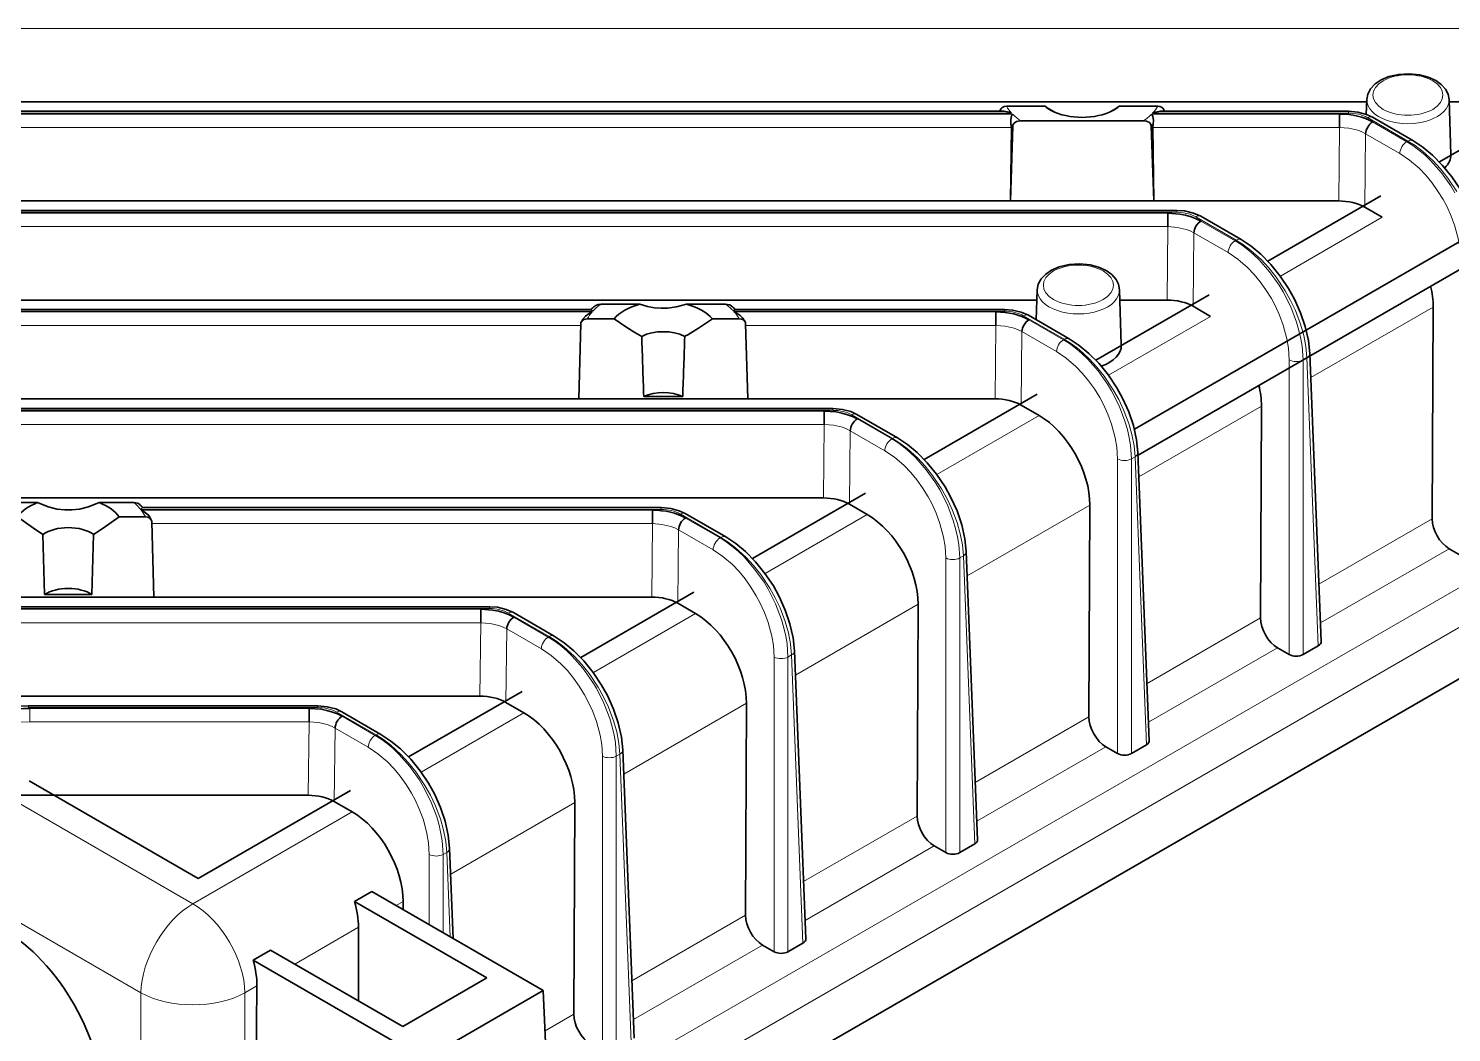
# Model space of a CAD drawing. Header units: millimetres. Extents: x -2350 to -557, y -483 to 312.
# Drawn here: x -1765.3 to -1649.3, y 167 to 248.9 of the extents above; entities that cross this region are included whole.
import ezdxf

# ---------------------------------------------------------------- set-up
doc = ezdxf.new("R2010")
doc.units = ezdxf.units.MM
doc.header["$LTSCALE"] = 0.5
doc.layers.get('0').update_dxf_attribs({"lineweight": 0})

msp = doc.modelspace()

# ---------------------------------------------------------------- linework, layer by layer
at = {"color": 7, "lineweight": 13}
for p, q in [((-1644.387, 248.907), (-1803.382, 248.907)), ((-1817.382, 241.924), (-1685.054, 241.924)), ((-1685.129, 242.003), (-1816.663, 242.003)), ((-1685.147, 240.824), (-1817.382, 240.824)), ((-1831.383, 233.841), (-1672.389, 233.841)), ((-1671.669, 233.919), (-1830.664, 233.919)), ((-1672.389, 232.741), (-1831.383, 232.741)), ((-1790.711, 225.784), (-1719.328, 225.784)), ((-1719.275, 225.843), (-1790.647, 225.843)), ((-1685.704, 225.843), (-1707.795, 225.843)), ((-1707.742, 225.784), (-1686.408, 225.784)), ((-1720.255, 224.684), (-1790.657, 224.684)), ((-1686.408, 224.684), (-1706.814, 224.684)), ((-1662.501, 197.842), (-1662.501, 221.874)), ((-1661.37, 221.874), (-1661.37, 197.842)), ((-1660.124, 198.561), (-1661.048, 222.06)), ((-1699.704, 217.76), (-1807.294, 217.76)), ((-1807.193, 217.701), (-1700.409, 217.701)), ((-1700.409, 216.601), (-1807.193, 216.601)), ((-1714.533, 165.252), (-1627.959, 215.235)), ((-1676.492, 189.768), (-1676.492, 213.801)), ((-1675.361, 213.801), (-1675.361, 189.768)), ((-1674.14, 190.473), (-1675.064, 213.973)), ((-1710.859, 164.136), (-1626.582, 212.793)), ((-1713.705, 209.676), (-1756.14, 209.676)), ((-1756.094, 209.618), (-1714.41, 209.618)), ((-1714.41, 208.518), (-1755.233, 208.518)), ((-1690.493, 181.684), (-1690.493, 205.718)), ((-1689.362, 205.718), (-1689.362, 181.684)), ((-1688.141, 182.389), (-1689.064, 205.889)), ((-1727.706, 201.593), (-1779.293, 201.593)), ((-1779.191, 201.534), (-1728.41, 201.534)), ((-1728.41, 200.434), (-1779.191, 200.434)), ((-1704.494, 173.601), (-1704.494, 197.634)), ((-1703.363, 197.634), (-1703.363, 173.601)), ((-1702.142, 174.306), (-1703.065, 197.806)), ((-1741.706, 193.51), (-1765.292, 193.51)), ((-1765.19, 193.451), (-1742.411, 193.451)), ((-1742.411, 192.351), (-1765.19, 192.351)), ((-1718.495, 165.518), (-1718.495, 189.551)), ((-1717.364, 189.551), (-1717.364, 165.518)), ((-1716.142, 166.223), (-1717.066, 189.723)), ((-1775.788, 181.607), (-1756.123, 170.254))]:
    msp.add_line(p, q, dxfattribs=at)
at = {"color": 7, "lineweight": 35}
for p, q in [((-1803.45, 242.921), (-1656.177, 242.921)), ((-1685.739, 242.149), (-1816.663, 242.149)), ((-1640.72, 236.083), (-1675.121, 216.222)), ((-1685.232, 234.838), (-1817.45, 234.838)), ((-1671.669, 234.066), (-1830.664, 234.066)), ((-1640.789, 233.757), (-1674.822, 214.109)), ((-1831.451, 226.755), (-1683.068, 226.755)), ((-1789.995, 225.99), (-1719.419, 225.99)), ((-1707.65, 225.99), (-1685.704, 225.99)), ((-1659.89, 198.898), (-1660.814, 222.403)), ((-1720.429, 218.696), (-1790.577, 218.696)), ((-1686.476, 218.696), (-1706.641, 218.696)), ((-1699.704, 217.907), (-1807.294, 217.907)), ((-1673.906, 190.81), (-1674.83, 214.316)), ((-1700.477, 210.613), (-1809.206, 210.613)), ((-1713.705, 209.823), (-1755.974, 209.823)), ((-1626.582, 208.611), (-1708.685, 161.208)), ((-1687.907, 182.727), (-1688.831, 206.233)), ((-1714.478, 202.529), (-1755.062, 202.529)), ((-1779.293, 201.74), (-1727.706, 201.74)), ((-1701.907, 174.643), (-1702.831, 198.149)), ((-1728.478, 194.446), (-1781.205, 194.446)), ((-1741.706, 193.657), (-1765.292, 193.657)), ((-1715.908, 166.56), (-1716.832, 190.066)), ((-1742.479, 186.363), (-1767.204, 186.363))]:
    msp.add_line(p, q, dxfattribs=at)
at = {"color": 7, "lineweight": 35, "ltscale": 0.078633}
msp.add_line((-1682.406, 242.559), (-1685.551, 242.559), dxfattribs=at)
at = {"color": 7, "lineweight": 35, "ltscale": 0.078632}
msp.add_line((-1673.212, 242.559), (-1676.357, 242.559), dxfattribs=at)
at = {"color": 7, "lineweight": 35, "ltscale": 0.030364}
msp.add_line((-1656.171, 243.113), (-1656.21, 241.899), dxfattribs=at)
at = {"color": 7, "lineweight": 35, "ltscale": 0.266209}
msp.add_line((-1650.246, 238.018), (-1641.025, 243.342), dxfattribs=at)
at = {"color": 7, "lineweight": 35, "ltscale": 0.112555}
for p, q in [((-1649.46, 243.113), (-1649.316, 238.613)), ((-1676.331, 227.6), (-1676.186, 223.1))]:
    msp.add_line(p, q, dxfattribs=at)
at = {"color": 7, "lineweight": 35, "ltscale": 0.124985}
msp.add_line((-1649.454, 242.921), (-1644.455, 242.921), dxfattribs=at)
at = {"color": 7, "lineweight": 35, "ltscale": 0.000262562}
for p, q in [((-1686.078, 242.16), (-1686.078, 242.149)), ((-1672.685, 242.149), (-1672.685, 242.16))]:
    msp.add_line(p, q, dxfattribs=at)
at = {"color": 7, "lineweight": 35, "ltscale": 0.250151}
msp.add_line((-1684.385, 241.368), (-1674.379, 241.368), dxfattribs=at)
at = {"color": 7, "lineweight": 13, "ltscale": 0.383029}
msp.add_line((-1673.709, 241.924), (-1658.388, 241.924), dxfattribs=at)
at = {"color": 7, "lineweight": 13, "ltscale": 0.399138}
msp.add_line((-1657.669, 242.003), (-1673.634, 242.003), dxfattribs=at)
at = {"color": 7, "lineweight": 35, "ltscale": 0.383879}
msp.add_line((-1657.669, 242.149), (-1673.024, 242.149), dxfattribs=at)
at = {"color": 7, "lineweight": 35, "ltscale": 0.027504}
for p, q in [((-1658.388, 240.824), (-1658.388, 241.924)), ((-1672.389, 233.841), (-1672.389, 232.741)), ((-1686.408, 224.684), (-1686.408, 225.784)), ((-1700.409, 216.601), (-1700.409, 217.701)), ((-1714.41, 208.518), (-1714.41, 209.618)), ((-1728.41, 200.434), (-1728.41, 201.534)), ((-1742.411, 192.351), (-1742.411, 193.451))]:
    msp.add_line(p, q, dxfattribs=at)
at = {"color": 7, "lineweight": 13, "ltscale": 0.00367}
for p, q in [((-1657.669, 242.003), (-1657.669, 242.149)), ((-1671.669, 234.066), (-1671.669, 233.919)), ((-1685.704, 225.843), (-1685.704, 225.99)), ((-1699.704, 217.907), (-1699.704, 217.76)), ((-1713.705, 209.823), (-1713.705, 209.676)), ((-1727.706, 201.74), (-1727.706, 201.593)), ((-1765.292, 193.657), (-1765.292, 193.51)), ((-1741.706, 193.657), (-1741.706, 193.51))]:
    msp.add_line(p, q, dxfattribs=at)
at = {"color": 7, "lineweight": 13, "ltscale": 0.095196}
msp.add_line((-1652.816, 239.727), (-1656.113, 241.631), dxfattribs=at)
at = {"color": 7, "lineweight": 35, "ltscale": 0.095194}
for p, q in [((-1655.713, 241.67), (-1652.416, 239.766)), ((-1669.714, 233.587), (-1666.416, 231.683))]:
    msp.add_line(p, q, dxfattribs=at)
at = {"color": 7, "lineweight": 35, "ltscale": 0.15337}
for p, q in [((-1685.232, 234.838), (-1685.021, 240.969)), ((-1673.742, 240.969), (-1673.531, 234.838))]:
    msp.add_line(p, q, dxfattribs=at)
at = {"color": 7, "lineweight": 35, "ltscale": 0.149673}
for p, q in [((-1685.232, 234.838), (-1685.147, 240.824)), ((-1673.616, 240.824), (-1673.531, 234.838))]:
    msp.add_line(p, q, dxfattribs=at)
at = {"color": 7, "lineweight": 13, "ltscale": 0.380698}
msp.add_line((-1658.388, 240.824), (-1673.616, 240.824), dxfattribs=at)
at = {"color": 7, "lineweight": 13, "ltscale": 0.149668}
for p, q in [((-1658.456, 234.838), (-1658.388, 240.824)), ((-1656.267, 240.317), (-1656.335, 234.331)), ((-1672.456, 226.755), (-1672.389, 232.741)), ((-1670.268, 232.234), (-1670.336, 226.247))]:
    msp.add_line(p, q, dxfattribs=at)
at = {"color": 7, "lineweight": 13, "ltscale": 0.080533}
for p, q in [((-1653.477, 238.706), (-1656.267, 240.317)), ((-1655.702, 241.282), (-1652.912, 239.671)), ((-1669.702, 233.199), (-1666.913, 231.588))]:
    msp.add_line(p, q, dxfattribs=at)
at = {"color": 7, "lineweight": 13, "ltscale": 0.002775}
for p, q in [((-1652.912, 239.671), (-1652.816, 239.727)), ((-1666.913, 231.588), (-1666.816, 231.643))]:
    msp.add_line(p, q, dxfattribs=at)
at = {"color": 7, "lineweight": 35, "ltscale": 0.292525}
msp.add_line((-1673.531, 234.838), (-1685.232, 234.838), dxfattribs=at)
at = {"color": 7, "lineweight": 35, "ltscale": 0.376884}
msp.add_line((-1658.456, 234.838), (-1673.531, 234.838), dxfattribs=at)
at = {"color": 7, "lineweight": 35, "ltscale": 0.26621}
msp.add_line((-1664.247, 229.935), (-1655.025, 235.259), dxfattribs=at)
at = {"color": 7, "lineweight": 13, "ltscale": 0.095194}
msp.add_line((-1666.816, 231.643), (-1670.114, 233.547), dxfattribs=at)
at = {"color": 7, "lineweight": 13, "ltscale": 0.239947}
msp.add_line((-1663.217, 228.706), (-1654.905, 233.505), dxfattribs=at)
at = {"color": 7, "lineweight": 35, "ltscale": 0.041266}
for p, q in [((-1654.905, 233.505), (-1656.335, 234.331)), ((-1668.906, 225.422), (-1670.336, 226.247))]:
    msp.add_line(p, q, dxfattribs=at)
at = {"color": 7, "lineweight": 13, "ltscale": 0.080534}
msp.add_line((-1667.478, 230.623), (-1670.268, 232.234), dxfattribs=at)
at = {"color": 7, "lineweight": 35, "ltscale": 0.061335}
msp.add_line((-1683.041, 227.6), (-1683.119, 225.148), dxfattribs=at)
at = {"color": 7, "lineweight": 35, "ltscale": 0.079745}
msp.add_line((-1718.624, 226.414), (-1715.434, 226.414), dxfattribs=at)
at = {"color": 7, "lineweight": 35, "ltscale": 0.079744}
msp.add_line((-1711.636, 226.414), (-1708.446, 226.414), dxfattribs=at)
at = {"color": 7, "lineweight": 35, "ltscale": 0.266552}
msp.add_line((-1678.26, 221.845), (-1669.026, 227.176), dxfattribs=at)
at = {"color": 7, "lineweight": 35, "ltscale": 0.096176}
msp.add_line((-1676.303, 226.755), (-1672.456, 226.755), dxfattribs=at)
at = {"color": 7, "lineweight": 35, "ltscale": 0.054633}
msp.add_line((-1717.542, 225.228), (-1719.728, 225.228), dxfattribs=at)
at = {"color": 7, "lineweight": 35, "ltscale": 0.054631}
msp.add_line((-1707.342, 225.228), (-1709.527, 225.228), dxfattribs=at)
at = {"color": 7, "lineweight": 13, "ltscale": 0.095734}
for p, q in [((-1680.832, 223.557), (-1684.148, 225.471)), ((-1694.833, 215.473), (-1698.149, 217.388))]:
    msp.add_line(p, q, dxfattribs=at)
at = {"color": 7, "lineweight": 35, "ltscale": 0.095733}
for p, q in [((-1683.748, 225.511), (-1680.432, 223.596)), ((-1697.749, 217.427), (-1694.433, 215.513)), ((-1711.75, 209.344), (-1708.434, 207.43))]:
    msp.add_line(p, q, dxfattribs=at)
at = {"color": 7, "lineweight": 13, "ltscale": 0.081349}
for p, q in [((-1683.722, 225.142), (-1680.904, 223.515)), ((-1697.723, 217.059), (-1694.905, 215.432)), ((-1711.723, 208.975), (-1708.905, 207.348)), ((-1709.471, 206.383), (-1712.289, 208.01)), ((-1725.724, 200.892), (-1722.906, 199.265)), ((-1723.472, 198.3), (-1726.29, 199.927))]:
    msp.add_line(p, q, dxfattribs=at)
at = {"color": 7, "lineweight": 13, "ltscale": 0.240303}
msp.add_line((-1677.23, 220.616), (-1668.906, 225.422), dxfattribs=at)
at = {"color": 7, "lineweight": 13, "ltscale": 0.288058}
msp.add_line((-1650.758, 226.188), (-1660.737, 220.427), dxfattribs=at)
at = {"color": 7, "lineweight": 35, "ltscale": 0.431848}
for p, q in [((-1650.835, 208.914), (-1650.758, 226.188)), ((-1664.836, 200.831), (-1664.759, 218.105)), ((-1720.826, 168.505), (-1720.749, 185.779))]:
    msp.add_line(p, q, dxfattribs=at)
at = {"color": 7, "lineweight": 35, "ltscale": 0.153389}
for p, q in [((-1720.429, 218.696), (-1720.251, 224.829)), ((-1706.819, 224.829), (-1706.641, 218.696))]:
    msp.add_line(p, q, dxfattribs=at)
at = {"color": 7, "lineweight": 13, "ltscale": 0.149714}
for p, q in [((-1686.476, 218.696), (-1686.408, 224.684)), ((-1684.287, 224.177), (-1684.355, 218.189)), ((-1700.477, 210.613), (-1700.409, 216.601)), ((-1698.288, 216.094), (-1698.356, 210.106)), ((-1714.478, 202.529), (-1714.41, 208.518)), ((-1712.289, 208.01), (-1712.357, 202.022)), ((-1728.478, 194.446), (-1728.41, 200.434)), ((-1726.29, 199.927), (-1726.357, 193.939)), ((-1742.479, 186.363), (-1742.411, 192.351)), ((-1740.29, 191.844), (-1740.358, 185.856))]:
    msp.add_line(p, q, dxfattribs=at)
at = {"color": 7, "lineweight": 13, "ltscale": 0.081348}
msp.add_line((-1681.469, 222.55), (-1684.287, 224.177), dxfattribs=at)
at = {"color": 7, "lineweight": 13, "ltscale": 0.002074}
for p, q in [((-1680.904, 223.515), (-1680.832, 223.557)), ((-1694.905, 215.432), (-1694.833, 215.473)), ((-1708.905, 207.348), (-1708.833, 207.39)), ((-1722.906, 199.265), (-1722.834, 199.307))]:
    msp.add_line(p, q, dxfattribs=at)
at = {"color": 7, "lineweight": 13, "ltscale": 0.009294}
msp.add_line((-1661.048, 222.06), (-1661.37, 221.874), dxfattribs=at)
at = {"color": 7, "lineweight": 35, "ltscale": 0.344696}
msp.add_line((-1706.641, 218.696), (-1720.429, 218.696), dxfattribs=at)
at = {"color": 7, "lineweight": 35, "ltscale": 0.079449}
msp.add_line((-1715.124, 218.895), (-1711.946, 218.895), dxfattribs=at)
at = {"color": 7, "lineweight": 35, "ltscale": 0.266202}
msp.add_line((-1692.26, 213.761), (-1683.039, 219.085), dxfattribs=at)
at = {"color": 7, "lineweight": 35, "ltscale": 0.042163}
for p, q in [((-1682.895, 217.346), (-1684.355, 218.189)), ((-1696.895, 209.262), (-1698.356, 210.106)), ((-1710.896, 201.179), (-1712.357, 202.022)), ((-1724.897, 193.096), (-1726.357, 193.939)), ((-1738.898, 185.012), (-1740.358, 185.856))]:
    msp.add_line(p, q, dxfattribs=at)
at = {"color": 7, "lineweight": 13, "ltscale": 0.240652}
for p, q in [((-1691.231, 212.533), (-1682.895, 217.346)), ((-1719.233, 196.366), (-1710.896, 201.179))]:
    msp.add_line(p, q, dxfattribs=at)
at = {"color": 7, "lineweight": 13, "ltscale": 0.288483}
msp.add_line((-1664.759, 218.105), (-1674.752, 212.335), dxfattribs=at)
at = {"color": 7, "lineweight": 13, "ltscale": 0.08135}
msp.add_line((-1695.47, 214.467), (-1698.288, 216.094), dxfattribs=at)
at = {"color": 7, "lineweight": 13, "ltscale": 0.008593}
for p, q in [((-1675.064, 213.973), (-1675.361, 213.801)), ((-1689.064, 205.889), (-1689.362, 205.718)), ((-1703.065, 197.806), (-1703.363, 197.634)), ((-1717.066, 189.723), (-1717.364, 189.551))]:
    msp.add_line(p, q, dxfattribs=at)
at = {"color": 7, "lineweight": 35, "ltscale": 0.070847}
for p, q in [((-1764.558, 210.233), (-1767.392, 210.233)), ((-1756.693, 210.233), (-1759.526, 210.233))]:
    msp.add_line(p, q, dxfattribs=at)
at = {"color": 7, "lineweight": 35, "ltscale": 0.266204}
for p, q in [((-1706.261, 205.678), (-1697.039, 211.002)), ((-1720.262, 197.595), (-1711.04, 202.919))]:
    msp.add_line(p, q, dxfattribs=at)
at = {"color": 7, "lineweight": 13, "ltscale": 0.288832}
for p, q in [((-1678.747, 210.029), (-1688.753, 204.252)), ((-1716.754, 188.085), (-1706.749, 193.862))]:
    msp.add_line(p, q, dxfattribs=at)
at = {"color": 7, "lineweight": 35, "ltscale": 0.431849}
for p, q in [((-1678.824, 192.755), (-1678.747, 210.029)), ((-1692.825, 184.671), (-1692.748, 201.945)), ((-1706.826, 176.588), (-1706.749, 193.862))]:
    msp.add_line(p, q, dxfattribs=at)
at = {"color": 7, "lineweight": 35, "ltscale": 0.05336}
msp.add_line((-1757.888, 209.061), (-1755.754, 209.061), dxfattribs=at)
at = {"color": 7, "lineweight": 13, "ltscale": 0.095732}
for p, q in [((-1708.833, 207.39), (-1712.15, 209.305)), ((-1722.834, 199.307), (-1726.15, 201.221))]:
    msp.add_line(p, q, dxfattribs=at)
at = {"color": 7, "lineweight": 13, "ltscale": 0.240653}
msp.add_line((-1705.232, 204.449), (-1696.895, 209.262), dxfattribs=at)
at = {"color": 7, "lineweight": 13, "ltscale": 0.266723}
msp.add_line((-1650.835, 208.914), (-1660.074, 203.58), dxfattribs=at)
at = {"color": 7, "lineweight": 35, "ltscale": 0.153388}
msp.add_line((-1755.237, 208.662), (-1755.062, 202.529), dxfattribs=at)
at = {"color": 7, "lineweight": 35, "ltscale": 0.122525}
for p, q in [((-1763.972, 202.729), (-1764.109, 207.628)), ((-1759.976, 207.628), (-1760.113, 202.729))]:
    msp.add_line(p, q, dxfattribs=at)
at = {"color": 7, "lineweight": 13, "ltscale": 0.30304}
msp.add_line((-1649.452, 206.475), (-1659.95, 200.414), dxfattribs=at)
at = {"color": 7, "lineweight": 35, "ltscale": 0.027482}
msp.add_line((-1648.5, 205.926), (-1649.452, 206.475), dxfattribs=at)
at = {"color": 7, "lineweight": 35, "ltscale": 0.349013}
msp.add_line((-1755.062, 202.529), (-1769.023, 202.529), dxfattribs=at)
at = {"color": 7, "lineweight": 35, "ltscale": 0.096477}
msp.add_line((-1763.972, 202.729), (-1760.113, 202.729), dxfattribs=at)
at = {"color": 7, "lineweight": 13, "ltscale": 0.288834}
msp.add_line((-1702.754, 196.169), (-1692.748, 201.945), dxfattribs=at)
at = {"color": 7, "lineweight": 35, "ltscale": 0.095732}
msp.add_line((-1725.75, 201.261), (-1722.434, 199.346), dxfattribs=at)
at = {"color": 7, "lineweight": 13, "ltscale": 0.26715}
msp.add_line((-1664.836, 200.831), (-1674.09, 195.488), dxfattribs=at)
at = {"color": 7, "lineweight": 35, "ltscale": 0.035956}
msp.add_line((-1661.37, 197.842), (-1660.124, 198.561), dxfattribs=at)
at = {"color": 7, "lineweight": 13, "ltscale": 0.303467}
msp.add_line((-1663.453, 198.392), (-1673.965, 192.323), dxfattribs=at)
at = {"color": 7, "lineweight": 35, "ltscale": 0.027481}
msp.add_line((-1662.501, 197.842), (-1663.453, 198.392), dxfattribs=at)
at = {"color": 7, "lineweight": 35, "ltscale": 0.267194}
msp.add_line((-1734.297, 189.492), (-1725.041, 194.835), dxfattribs=at)
at = {"color": 7, "lineweight": 13, "ltscale": 0.002933}
msp.add_line((-1765.292, 193.51), (-1765.19, 193.451), dxfattribs=at)
at = {"color": 7, "lineweight": 13, "ltscale": 0.027504}
msp.add_line((-1765.19, 192.351), (-1765.19, 193.451), dxfattribs=at)
at = {"color": 7, "lineweight": 13, "ltscale": 0.092376}
msp.add_line((-1736.951, 191.29), (-1740.151, 193.138), dxfattribs=at)
at = {"color": 7, "lineweight": 35, "ltscale": 0.092376}
msp.add_line((-1739.751, 193.178), (-1736.551, 191.33), dxfattribs=at)
at = {"color": 7, "lineweight": 13, "ltscale": 0.077994}
for p, q in [((-1739.725, 192.809), (-1737.023, 191.249)), ((-1737.589, 190.284), (-1740.29, 191.844))]:
    msp.add_line(p, q, dxfattribs=at)
at = {"color": 7, "lineweight": 13, "ltscale": 0.242016}
msp.add_line((-1733.281, 188.255), (-1724.897, 193.096), dxfattribs=at)
at = {"color": 7, "lineweight": 13, "ltscale": 0.2675}
msp.add_line((-1678.824, 192.755), (-1688.091, 187.405), dxfattribs=at)
at = {"color": 7, "lineweight": 13, "ltscale": 0.002073}
msp.add_line((-1737.023, 191.249), (-1736.951, 191.29), dxfattribs=at)
at = {"color": 7, "lineweight": 13, "ltscale": 0.303816}
for p, q in [((-1677.442, 190.316), (-1687.966, 184.239)), ((-1691.442, 182.232), (-1701.967, 176.156))]:
    msp.add_line(p, q, dxfattribs=at)
at = {"color": 7, "lineweight": 35, "ltscale": 0.027402}
for p, q in [((-1676.492, 189.768), (-1677.442, 190.316)), ((-1690.493, 181.684), (-1691.442, 182.232))]:
    msp.add_line(p, q, dxfattribs=at)
at = {"color": 7, "lineweight": 35, "ltscale": 0.035258}
for p, q in [((-1675.361, 189.768), (-1674.14, 190.473)), ((-1689.362, 181.684), (-1688.141, 182.389))]:
    msp.add_line(p, q, dxfattribs=at)
at = {"color": 7, "lineweight": 35, "ltscale": 0.397506}
msp.add_line((-1765.227, 187.534), (-1751.457, 179.584), dxfattribs=at)
at = {"color": 7, "lineweight": 13, "ltscale": 0.442326}
msp.add_line((-1767.204, 186.363), (-1751.881, 177.516), dxfattribs=at)
at = {"color": 7, "lineweight": 35, "ltscale": 0.3584}
msp.add_line((-1751.457, 179.584), (-1739.042, 186.752), dxfattribs=at)
at = {"color": 7, "lineweight": 13, "ltscale": 0.292038}
msp.add_line((-1730.866, 179.938), (-1720.749, 185.779), dxfattribs=at)
at = {"color": 7, "lineweight": 13, "ltscale": 0.374805}
msp.add_line((-1751.881, 177.516), (-1738.898, 185.012), dxfattribs=at)
at = {"color": 7, "lineweight": 13, "ltscale": 0.267499}
for p, q in [((-1692.825, 184.671), (-1702.091, 179.321)), ((-1706.826, 176.588), (-1716.092, 171.238))]:
    msp.add_line(p, q, dxfattribs=at)
at = {"color": 7, "lineweight": 13, "ltscale": 0.143285}
msp.add_line((-1732.612, 175.803), (-1732.612, 181.535), dxfattribs=at)
at = {"color": 7, "lineweight": 13, "ltscale": 0.008592}
msp.add_line((-1731.183, 181.707), (-1731.481, 181.535), dxfattribs=at)
at = {"color": 7, "lineweight": 13, "ltscale": 0.15961}
msp.add_line((-1731.481, 181.535), (-1731.481, 175.15), dxfattribs=at)
at = {"color": 7, "lineweight": 13, "ltscale": 0.17224}
msp.add_line((-1730.912, 174.822), (-1731.183, 181.707), dxfattribs=at)
at = {"color": 7, "lineweight": 35, "ltscale": 0.184481}
msp.add_line((-1730.659, 174.676), (-1730.949, 182.05), dxfattribs=at)
at = {"color": 7, "lineweight": 35, "ltscale": 0.040825}
msp.add_line((-1738.71, 177.691), (-1737.296, 178.508), dxfattribs=at)
at = {"color": 7, "lineweight": 35, "ltscale": 0.311572}
for p, q in [((-1727.917, 171.46), (-1738.71, 177.691)), ((-1745.562, 173.735), (-1734.769, 167.504))]:
    msp.add_line(p, q, dxfattribs=at)
at = {"color": 7, "lineweight": 35, "ltscale": 0.403429}
msp.add_line((-1737.296, 178.508), (-1723.321, 170.439), dxfattribs=at)
at = {"color": 7, "lineweight": 13, "ltscale": 0.016427}
msp.add_line((-1735.319, 177.367), (-1734.75, 177.695), dxfattribs=at)
at = {"color": 7, "lineweight": 35, "ltscale": 0.016385}
msp.add_line((-1734.753, 177.04), (-1734.75, 177.695), dxfattribs=at)
at = {"color": 7, "lineweight": 13, "ltscale": 0.15014}
msp.add_line((-1743.586, 172.594), (-1738.385, 175.597), dxfattribs=at)
at = {"color": 7, "lineweight": 35, "ltscale": 0.150142}
msp.add_line((-1738.385, 175.597), (-1738.385, 169.591), dxfattribs=at)
at = {"color": 7, "lineweight": 13, "ltscale": 0.303817}
msp.add_line((-1705.443, 174.149), (-1715.968, 168.073), dxfattribs=at)
at = {"color": 7, "lineweight": 35, "ltscale": 0.0274}
msp.add_line((-1704.494, 173.601), (-1705.443, 174.149), dxfattribs=at)
at = {"color": 7, "lineweight": 35, "ltscale": 0.035256}
msp.add_line((-1703.363, 173.601), (-1702.142, 174.306), dxfattribs=at)
at = {"color": 7, "lineweight": 35, "ltscale": 0.040826}
msp.add_line((-1745.562, 173.735), (-1746.977, 172.919), dxfattribs=at)
at = {"color": 7, "lineweight": 35, "ltscale": 0.403428}
msp.add_line((-1746.977, 172.919), (-1733.001, 164.85), dxfattribs=at)
at = {"color": 7, "lineweight": 13, "ltscale": 0.028109}
msp.add_line((-1747.639, 170.254), (-1746.666, 170.816), dxfattribs=at)
at = {"color": 7, "lineweight": 35, "ltscale": 0.432595}
msp.add_line((-1746.794, 153.513), (-1746.666, 170.816), dxfattribs=at)
at = {"color": 7, "lineweight": 35, "ltscale": 0.19781}
msp.add_line((-1734.769, 167.504), (-1727.917, 171.46), dxfattribs=at)
at = {"color": 7, "lineweight": 13, "ltscale": 0.430734}
for p, q in [((-1756.123, 170.254), (-1756.123, 153.024)), ((-1747.639, 170.254), (-1747.639, 153.024))]:
    msp.add_line(p, q, dxfattribs=at)
at = {"color": 7, "lineweight": 35, "ltscale": 0.27946}
msp.add_line((-1733.001, 164.85), (-1723.321, 170.439), dxfattribs=at)
at = {"color": 7, "lineweight": 35, "ltscale": 0.405921}
msp.add_line((-1722.585, 154.219), (-1723.321, 170.439), dxfattribs=at)
at = {"color": 7, "lineweight": 13, "ltscale": 0.0677}
msp.add_line((-1720.826, 168.505), (-1723.171, 167.151), dxfattribs=at)
at = {"color": 7, "lineweight": 35}
for points in [[(-1656.171, 243.113), (-1656.087, 243.556), (-1655.857, 243.994), (-1655.483, 244.39), (-1655.002, 244.712), (-1654.37, 244.979), (-1653.561, 245.164), (-1652.708, 245.214), (-1651.861, 245.13), (-1651.166, 244.947), (-1650.546, 244.666)], [(-1649.46, 243.113), (-1649.544, 243.558), (-1649.746, 243.954), (-1650.097, 244.346), (-1650.546, 244.666)], [(-1685.551, 242.559), (-1685.745, 242.53), (-1685.915, 242.446), (-1686.015, 242.345), (-1686.078, 242.16)], [(-1672.685, 242.16), (-1672.716, 242.287), (-1672.794, 242.4), (-1672.913, 242.487), (-1673.056, 242.541), (-1673.212, 242.559)], [(-1685.738, 242.149), (-1685.602, 242.139), (-1685.32, 242.071), (-1685.129, 242.003)], [(-1685.054, 241.924), (-1685.154, 241.687), (-1685.206, 241.387), (-1685.183, 241.1)], [(-1685.021, 240.969), (-1684.996, 241.075), (-1684.932, 241.17), (-1684.727, 241.305), (-1684.56, 241.353), (-1684.385, 241.368)], [(-1674.379, 241.368), (-1674.119, 241.333), (-1673.889, 241.223), (-1673.805, 241.139), (-1673.742, 240.969)], [(-1673.58, 241.1), (-1673.559, 241.429), (-1673.624, 241.734), (-1673.709, 241.924)], [(-1673.634, 242.003), (-1673.383, 242.09), (-1673.024, 242.149)], [(-1657.669, 242.149), (-1656.892, 242.082), (-1656.194, 241.894), (-1655.713, 241.67)], [(-1648.54, 235.778), (-1649.224, 236.799), (-1649.987, 237.738), (-1650.815, 238.576), (-1651.598, 239.225), (-1652.416, 239.766)], [(-1672.389, 233.841), (-1671.426, 233.769), (-1670.942, 233.676), (-1670.479, 233.544), (-1670.073, 233.387), (-1669.702, 233.199)], [(-1669.714, 233.587), (-1670.304, 233.85), (-1671.02, 234.019), (-1671.669, 234.066)], [(-1662.541, 227.694), (-1663.224, 228.716), (-1663.988, 229.655), (-1664.815, 230.492), (-1665.598, 231.142), (-1666.416, 231.683)], [(-1683.041, 227.6), (-1682.958, 228.043), (-1682.727, 228.48), (-1682.353, 228.876), (-1681.872, 229.198), (-1681.24, 229.466), (-1680.431, 229.65), (-1679.578, 229.701), (-1678.732, 229.617), (-1678.036, 229.434), (-1677.416, 229.152)], [(-1676.331, 227.6), (-1676.414, 228.045), (-1676.616, 228.44), (-1676.967, 228.833), (-1677.416, 229.152)], [(-1660.814, 222.403), (-1660.924, 223.45), (-1661.184, 224.601), (-1661.566, 225.724), (-1662.064, 226.833), (-1662.541, 227.694)], [(-1718.624, 226.414), (-1718.832, 226.391), (-1719.025, 226.321), (-1719.107, 226.267)], [(-1715.434, 226.414), (-1714.819, 226.237), (-1714.252, 226.131), (-1713.712, 226.084), (-1713.177, 226.093), (-1712.443, 226.195), (-1711.636, 226.414)], [(-1707.963, 226.267), (-1708.115, 226.354), (-1708.446, 226.414)], [(-1720.213, 224.974), (-1720.131, 225.08), (-1720.017, 225.161), (-1719.728, 225.228)], [(-1720.084, 225.2), (-1719.886, 225.434), (-1719.573, 225.664), (-1719.328, 225.784)], [(-1719.275, 225.843), (-1719.371, 225.964), (-1719.41, 225.988), (-1719.419, 225.99)], [(-1715.287, 223.794), (-1715.839, 224.103), (-1716.596, 224.58), (-1717.542, 225.228)], [(-1709.527, 225.228), (-1710.654, 224.462), (-1711.53, 223.93)], [(-1707.65, 225.99), (-1707.661, 225.988), (-1707.685, 225.975), (-1707.777, 225.87), (-1707.795, 225.843)], [(-1707.742, 225.784), (-1707.494, 225.662), (-1707.259, 225.5), (-1707.046, 225.286), (-1706.986, 225.2)], [(-1707.342, 225.228), (-1707.163, 225.204), (-1707.003, 225.131), (-1706.857, 224.974)], [(-1683.748, 225.511), (-1684.341, 225.775), (-1685.054, 225.943), (-1685.704, 225.99)], [(-1676.556, 219.607), (-1677.24, 220.629), (-1678.004, 221.568), (-1678.831, 222.405), (-1679.614, 223.055), (-1680.432, 223.596)], [(-1674.83, 214.316), (-1674.939, 215.363), (-1675.2, 216.514), (-1675.581, 217.637), (-1676.079, 218.746), (-1676.556, 219.607)], [(-1700.409, 217.701), (-1699.446, 217.629), (-1698.962, 217.536), (-1698.5, 217.404), (-1698.094, 217.247), (-1697.723, 217.059)], [(-1699.704, 217.907), (-1698.928, 217.839), (-1698.233, 217.653), (-1697.749, 217.427)], [(-1690.557, 211.524), (-1691.241, 212.545), (-1692.005, 213.484), (-1692.832, 214.322), (-1693.615, 214.972), (-1694.433, 215.513)], [(-1688.831, 206.233), (-1688.94, 207.28), (-1689.201, 208.431), (-1689.582, 209.554), (-1690.08, 210.663), (-1690.557, 211.524)], [(-1764.558, 210.233), (-1763.687, 209.898), (-1762.944, 209.709), (-1762.338, 209.633), (-1761.746, 209.633), (-1761.14, 209.709), (-1760.397, 209.898), (-1759.526, 210.233)], [(-1756.215, 210.071), (-1756.385, 210.176), (-1756.693, 210.233)], [(-1764.109, 207.628), (-1764.893, 208.137), (-1766.197, 209.061)], [(-1757.888, 209.061), (-1759.192, 208.137), (-1759.976, 207.628)], [(-1755.974, 209.823), (-1755.987, 209.822), (-1756.016, 209.808), (-1756.12, 209.704), (-1756.14, 209.676)], [(-1756.094, 209.618), (-1755.771, 209.435), (-1755.483, 209.172), (-1755.366, 208.998)], [(-1755.754, 209.061), (-1755.568, 209.034), (-1755.405, 208.954), (-1755.265, 208.785)], [(-1713.705, 209.823), (-1712.928, 209.756), (-1712.23, 209.568), (-1711.75, 209.344)], [(-1704.558, 203.441), (-1705.241, 204.462), (-1706.005, 205.401), (-1706.832, 206.239), (-1707.616, 206.888), (-1708.434, 207.43)], [(-1702.831, 198.149), (-1702.941, 199.196), (-1703.201, 200.348), (-1703.583, 201.471), (-1704.081, 202.58), (-1704.558, 203.441)], [(-1728.41, 201.534), (-1727.448, 201.463), (-1726.964, 201.369), (-1726.501, 201.237), (-1726.095, 201.08), (-1725.724, 200.892)], [(-1725.75, 201.261), (-1726.34, 201.524), (-1727.056, 201.693), (-1727.706, 201.74)], [(-1718.558, 195.357), (-1719.242, 196.379), (-1720.006, 197.318), (-1720.833, 198.156), (-1721.616, 198.805), (-1722.434, 199.346)], [(-1716.832, 190.066), (-1716.942, 191.113), (-1717.202, 192.264), (-1717.583, 193.387), (-1718.081, 194.496), (-1718.558, 195.357)], [(-1765.292, 193.657), (-1766.688, 193.602), (-1768.076, 193.441), (-1769.612, 193.133), (-1770.811, 192.784), (-1771.988, 192.328), (-1772.811, 191.922)], [(-1742.411, 193.451), (-1741.448, 193.38), (-1740.965, 193.286), (-1740.502, 193.154), (-1740.096, 192.997), (-1739.725, 192.809)], [(-1741.706, 193.657), (-1740.93, 193.589), (-1740.232, 193.402), (-1739.751, 193.178)], [(-1732.675, 187.341), (-1733.359, 188.363), (-1734.123, 189.302), (-1734.95, 190.139), (-1735.733, 190.789), (-1736.551, 191.33)], [(-1730.949, 182.05), (-1731.059, 183.097), (-1731.319, 184.248), (-1731.7, 185.371), (-1732.198, 186.48), (-1732.675, 187.341)]]:
    msp.add_lwpolyline(points, dxfattribs=at)
at = {"color": 7, "lineweight": 13}
for points in [[(-1656.267, 240.317), (-1656.574, 240.472), (-1656.907, 240.599), (-1657.624, 240.767), (-1658.388, 240.824)], [(-1652.912, 239.671), (-1652.423, 239.363), (-1651.947, 239.014), (-1651.441, 238.587), (-1650.955, 238.121), (-1650.091, 237.14), (-1649.322, 236.058), (-1648.99, 235.508)], [(-1648.825, 235.603), (-1649.565, 236.709), (-1650.157, 237.453), (-1650.783, 238.132), (-1651.619, 238.893), (-1652.22, 239.348), (-1652.816, 239.727)], [(-1649.951, 234.958), (-1650.392, 235.673), (-1650.863, 236.332), (-1651.359, 236.933), (-1651.902, 237.499), (-1652.683, 238.174), (-1653.477, 238.706)], [(-1648.5, 229.957), (-1648.559, 230.901), (-1648.686, 231.667), (-1648.983, 232.778), (-1649.287, 233.6), (-1649.653, 234.401), (-1649.951, 234.958)], [(-1670.114, 233.547), (-1670.578, 233.752), (-1671.109, 233.877), (-1671.669, 233.919)], [(-1670.268, 232.234), (-1670.575, 232.389), (-1670.908, 232.515), (-1671.625, 232.684), (-1672.389, 232.741)], [(-1666.913, 231.588), (-1666.424, 231.28), (-1665.948, 230.93), (-1665.442, 230.504), (-1664.956, 230.038), (-1664.092, 229.056), (-1663.323, 227.975), (-1662.991, 227.425)], [(-1662.826, 227.52), (-1663.565, 228.626), (-1664.157, 229.37), (-1664.784, 230.049), (-1665.62, 230.81), (-1666.221, 231.264), (-1666.816, 231.643)], [(-1663.952, 226.874), (-1664.392, 227.59), (-1664.864, 228.249), (-1665.36, 228.85), (-1665.902, 229.416), (-1666.684, 230.091), (-1667.478, 230.623)], [(-1662.991, 227.425), (-1662.377, 226.207), (-1661.896, 224.942), (-1661.699, 224.266), (-1661.546, 223.588), (-1661.447, 222.981), (-1661.37, 221.874)], [(-1661.048, 222.06), (-1661.131, 222.958), (-1661.306, 223.871), (-1661.565, 224.783), (-1661.988, 225.896), (-1662.381, 226.723), (-1662.826, 227.52)], [(-1662.501, 221.874), (-1662.56, 222.818), (-1662.687, 223.584), (-1662.984, 224.695), (-1663.288, 225.516), (-1663.654, 226.318), (-1663.952, 226.874)], [(-1684.287, 224.177), (-1684.595, 224.332), (-1684.927, 224.459), (-1685.645, 224.628), (-1686.408, 224.684)], [(-1680.904, 223.515), (-1680.415, 223.207), (-1679.939, 222.857), (-1679.433, 222.431), (-1678.947, 221.965), (-1678.083, 220.984), (-1677.315, 219.902), (-1676.982, 219.352)], [(-1676.842, 219.433), (-1677.581, 220.539), (-1678.173, 221.283), (-1678.8, 221.962), (-1679.635, 222.723), (-1680.237, 223.178), (-1680.832, 223.557)], [(-1677.943, 218.801), (-1678.384, 219.517), (-1678.855, 220.176), (-1679.351, 220.777), (-1679.894, 221.343), (-1680.675, 222.018), (-1681.469, 222.55)], [(-1676.982, 219.352), (-1676.369, 218.134), (-1675.887, 216.87), (-1675.691, 216.193), (-1675.537, 215.515), (-1675.438, 214.908), (-1675.361, 213.801)], [(-1675.064, 213.973), (-1675.146, 214.871), (-1675.322, 215.784), (-1675.58, 216.697), (-1676.004, 217.809), (-1676.397, 218.636), (-1676.842, 219.433)], [(-1676.492, 213.801), (-1676.551, 214.745), (-1676.678, 215.511), (-1676.975, 216.622), (-1677.279, 217.443), (-1677.646, 218.245), (-1677.943, 218.801)], [(-1698.288, 216.094), (-1698.595, 216.249), (-1698.928, 216.375), (-1699.645, 216.544), (-1700.409, 216.601)], [(-1694.905, 215.432), (-1694.416, 215.124), (-1693.94, 214.774), (-1693.434, 214.347), (-1692.948, 213.882), (-1692.084, 212.9), (-1691.315, 211.819), (-1690.983, 211.269)], [(-1690.842, 211.35), (-1691.582, 212.456), (-1692.174, 213.199), (-1692.8, 213.879), (-1693.636, 214.639), (-1694.237, 215.094), (-1694.833, 215.473)], [(-1691.944, 210.718), (-1692.384, 211.433), (-1692.856, 212.092), (-1693.352, 212.693), (-1693.895, 213.26), (-1694.676, 213.934), (-1695.47, 214.467)], [(-1690.983, 211.269), (-1690.369, 210.05), (-1689.888, 208.786), (-1689.692, 208.11), (-1689.538, 207.432), (-1689.439, 206.825), (-1689.362, 205.718)], [(-1689.064, 205.889), (-1689.147, 206.788), (-1689.322, 207.7), (-1689.581, 208.613), (-1690.005, 209.725), (-1690.397, 210.552), (-1690.842, 211.35)], [(-1690.493, 205.718), (-1690.552, 206.661), (-1690.679, 207.428), (-1690.976, 208.539), (-1691.28, 209.36), (-1691.646, 210.161), (-1691.944, 210.718)], [(-1712.289, 208.01), (-1712.596, 208.166), (-1712.929, 208.292), (-1713.646, 208.461), (-1714.41, 208.518)], [(-1708.905, 207.348), (-1708.416, 207.04), (-1707.94, 206.691), (-1707.435, 206.264), (-1706.949, 205.799), (-1706.085, 204.817), (-1705.316, 203.736), (-1704.984, 203.185)], [(-1704.843, 203.267), (-1705.582, 204.373), (-1706.174, 205.116), (-1706.801, 205.796), (-1707.637, 206.556), (-1708.238, 207.011), (-1708.833, 207.39)], [(-1705.945, 202.635), (-1706.385, 203.35), (-1706.856, 204.009), (-1707.353, 204.61), (-1707.895, 205.177), (-1708.677, 205.851), (-1709.471, 206.383)], [(-1704.984, 203.185), (-1704.37, 201.967), (-1703.889, 200.703), (-1703.692, 200.027), (-1703.539, 199.348), (-1703.44, 198.742), (-1703.363, 197.634)], [(-1703.065, 197.806), (-1703.148, 198.705), (-1703.323, 199.617), (-1703.582, 200.53), (-1704.005, 201.642), (-1704.398, 202.469), (-1704.843, 203.267)], [(-1704.494, 197.634), (-1704.553, 198.578), (-1704.679, 199.344), (-1704.977, 200.455), (-1705.281, 201.277), (-1705.647, 202.078), (-1705.945, 202.635)], [(-1726.29, 199.927), (-1726.597, 200.082), (-1726.929, 200.209), (-1727.647, 200.378), (-1728.41, 200.434)], [(-1722.906, 199.265), (-1722.417, 198.957), (-1721.941, 198.607), (-1721.435, 198.181), (-1720.95, 197.715), (-1720.086, 196.734), (-1719.317, 195.652), (-1718.985, 195.102)], [(-1718.844, 195.183), (-1719.583, 196.289), (-1720.175, 197.033), (-1720.802, 197.712), (-1721.638, 198.473), (-1722.239, 198.928), (-1722.834, 199.307)], [(-1719.946, 194.552), (-1720.386, 195.267), (-1720.857, 195.926), (-1721.354, 196.527), (-1721.896, 197.093), (-1722.677, 197.768), (-1723.472, 198.3)], [(-1718.985, 195.102), (-1718.371, 193.884), (-1717.889, 192.62), (-1717.693, 191.943), (-1717.539, 191.265), (-1717.44, 190.658), (-1717.364, 189.551)], [(-1717.066, 189.723), (-1717.148, 190.622), (-1717.324, 191.534), (-1717.583, 192.447), (-1718.006, 193.559), (-1718.399, 194.386), (-1718.844, 195.183)], [(-1718.495, 189.551), (-1718.554, 190.495), (-1718.68, 191.261), (-1718.978, 192.372), (-1719.281, 193.193), (-1719.648, 193.995), (-1719.946, 194.552)], [(-1765.19, 192.351), (-1766.012, 192.332), (-1767.446, 192.202), (-1768.544, 192.016), (-1769.693, 191.731), (-1770.405, 191.5), (-1771.058, 191.247), (-1771.692, 190.956), (-1772.28, 190.638)], [(-1740.29, 191.844), (-1740.597, 191.999), (-1740.93, 192.125), (-1741.648, 192.294), (-1742.411, 192.351)], [(-1737.023, 191.249), (-1736.534, 190.941), (-1736.058, 190.591), (-1735.552, 190.165), (-1735.067, 189.699), (-1734.203, 188.717), (-1733.434, 187.636), (-1733.102, 187.086)], [(-1732.961, 187.167), (-1733.7, 188.273), (-1734.292, 189.017), (-1734.919, 189.696), (-1735.755, 190.457), (-1736.356, 190.911), (-1736.951, 191.29)], [(-1734.062, 186.535), (-1734.503, 187.25), (-1734.974, 187.91), (-1735.471, 188.511), (-1736.013, 189.077), (-1736.794, 189.752), (-1737.589, 190.284)], [(-1733.102, 187.086), (-1732.488, 185.868), (-1732.006, 184.603), (-1731.81, 183.927), (-1731.656, 183.249), (-1731.557, 182.642), (-1731.481, 181.535)], [(-1731.183, 181.707), (-1731.265, 182.605), (-1731.441, 183.518), (-1731.699, 184.43), (-1732.123, 185.543), (-1732.516, 186.37), (-1732.961, 187.167)], [(-1732.612, 181.535), (-1732.671, 182.479), (-1732.797, 183.245), (-1733.095, 184.356), (-1733.398, 185.177), (-1733.765, 185.979), (-1734.062, 186.535)]]:
    msp.add_lwpolyline(points, dxfattribs=at)
at = {"color": 7, "lineweight": 35}
for centre, radius, start, end in [((-1672.773, 257.414), 17.705, 237.03952, 239.83073), ((-1685.956, 257.36), 17.641, 300.13454, 302.96441), ((-1686.255, 240.82), 1.108, 0.20752, 14.6127), ((-1672.511, 240.821), 1.105, 165.39434, 179.83921), ((-1657.933, 226.157), 7.176, 0.25001, 13.90408), ((-1716.027, 222.375), 4.963, 128.34834, 133.25444), ((-1711.042, 222.375), 4.963, 46.74519, 51.6514), ((-1717.251, 223.432), 3.339, 148.03555, 152.5015), ((-1709.818, 223.432), 3.339, 27.49911, 31.96473), ((-1719.918, 224.818), 0.334, 152.16312, 178.0672), ((-1707.152, 224.818), 0.334, 1.943, 27.83038), ((824.022, 306.134), 2540.644, 181.857219, 181.967772), ((-4251.566, 306.15), 2541.119, 358.032236, 358.14276), ((-1716.333, 232.548), 9.866, 297.47074, 299.13078), ((-1671.934, 218.073), 7.176, 0.25001, 13.90408), ((-1759.269, 206.7), 4.549, 43.35477, 47.82206), ((-1758.151, 207.545), 3.141, 23.24896, 27.55724), ((-1755.571, 208.652), 0.334, 1.8011, 23.44124), ((-1764.692, 176.656), 16.803, 91.70123, 105.72795)]:
    msp.add_arc(centre, radius, start, end, dxfattribs=at)
at = {"color": 7, "lineweight": 13}
for centre, major_axis, ratio, start_param, end_param in [((-1652.816, 243.475), (2.856, 0), 0.5773503, 3.9269908, 10.2101761), ((-1679.382, 243.787), (6.526, 0), 0.5773503, 3.4737458, 3.6351046), ((-1679.382, 243.787), (6.526, 0), 0.5773503, 5.7896734, 5.9510322), ((-1652.816, 243.077), (-3.356, 0), 0.5773503, 6.2646837, 9.4433593), ((-1679.382, 243.388), (-7.026, 0), 0.5773503, 0.3077135, 0.3104137), ((-1679.382, 243.787), (6.526, 0), 0.5773503, 3.6588261, 3.8388529), ((-1679.382, 243.787), (6.526, 0), 0.5773503, 5.5859251, 5.7659519), ((-1679.382, 243.388), (-7.026, 0), 0.5773503, 2.8311789, 2.8338792), ((-1657.669, 240.732), (2.2, 0), 0.577507, 0.7852938, 1.5704279), ((-1656.113, 240.977), (-0.4, -0.693), 0.5773503, 3.1416176, 3.9269908), ((-1679.382, 243.388), (-7.026, 0), 0.5773503, 0.5994428, 0.6390537), ((-1679.382, 243.388), (-7.026, 0), 0.5773503, 2.5025389, 2.5421499), ((-1652.912, 239.018), (-0.4, -0.693), 0.5773503, 3.9269908, 5.4750979), ((-1652.816, 239.073), (-0.4, -0.693), 0.5773503, 3.1416109, 3.9269908), ((-1670.114, 232.894), (0.4, 0.693), 0.5773503, 0.0000835, 0.7853982), ((-1666.913, 230.935), (0.4, 0.693), 0.5773503, 0.7853982, 2.3335052), ((-1666.816, 230.99), (0.4, 0.693), 0.5773503, 0.0000182, 0.7853982), ((-1679.686, 227.961), (2.856, 0), 0.5773503, 3.9269908, 10.2101761), ((-1679.686, 227.564), (-3.356, 0), 0.5773503, 6.2646837, 9.4433593), ((-1713.535, 224.071), (6.509, 0), 0.5773503, 2.4683694, 2.6504929), ((-1713.535, 224.071), (6.509, 0), 0.5773503, 0.4910997, 0.6732233), ((-1713.535, 224.071), (6.509, 0), 0.5773503, 2.6681237, 2.8285687), ((-1713.535, 224.071), (6.509, 0), 0.5773503, 0.313024, 0.473469), ((-1685.704, 224.572), (2.2, 0), 0.5775719, 0.7854084, 1.5705156), ((-1684.148, 224.818), (-0.4, -0.693), 0.5773503, 3.1416188, 3.9269908), ((-1680.904, 222.862), (-0.4, -0.693), 0.5773503, 3.9269908, 5.4750979), ((-1680.832, 222.903), (-0.4, -0.693), 0.5773503, 3.1416109, 3.9269908), ((-1661.936, 222.185), (0.8, 0), 0.5508628, 3.9272482, 5.4975298), ((-1661.614, 222.371), (0.799, 0.031), 0.5770532, 5.4753669, 6.2831574), ((-1699.705, 216.489), (2.2, 0), 0.5775718, 0.7854084, 1.5705156), ((-1698.149, 216.735), (0.4, 0.693), 0.5773503, 0.0000846, 0.7853982), ((-1694.905, 214.779), (-0.4, -0.693), 0.5773503, 3.9269908, 5.4750979), ((-1694.833, 214.82), (0.4, 0.693), 0.5773503, 0.0000849, 0.7853982), ((-1675.927, 214.113), (-0.8, 0), 0.5508628, 0.7856555, 2.3559371), ((-1675.629, 214.284), (-0.799, -0.031), 0.5770532, 2.3337742, 3.1415138), ((-1762.042, 208.092), (6.509, 0), 0.5773503, 0.4352213, 0.6060804), ((-1762.042, 208.092), (6.509, 0), 0.5773503, 0.2609157, 0.4180779), ((-1713.706, 208.406), (2.2, 0), 0.5775072, 0.7852937, 1.5704276), ((-1712.15, 208.651), (0.4, 0.693), 0.5773503, 0.0000835, 0.7853982), ((-1708.905, 206.695), (-0.4, -0.693), 0.5773503, 3.9269908, 5.4750979), ((-1708.833, 206.737), (0.4, 0.693), 0.5773503, 0.0000849, 0.7853982), ((-1689.928, 206.029), (-0.8, 0), 0.5508628, 0.7856555, 2.3559371), ((-1689.63, 206.201), (0.799, 0.031), 0.5770532, 5.4753669, 6.2831574), ((-1727.706, 200.323), (2.2, 0), 0.5775071, 0.7852938, 1.5704277), ((-1726.15, 200.568), (0.4, 0.693), 0.5773503, 0.0000835, 0.7853982), ((-1722.906, 198.612), (-0.4, -0.693), 0.5773503, 3.9269908, 5.4750979), ((-1722.834, 198.653), (0.4, 0.693), 0.5773503, 0.0000849, 0.7853982), ((-1703.928, 197.946), (-0.8, 0), 0.5508628, 0.7856555, 2.3559371), ((-1703.631, 198.118), (0.799, 0.031), 0.5770532, 5.4753669, 6.2831574), ((-1741.707, 192.239), (2.2, 0), 0.5775072, 0.7852937, 1.5704276), ((-1740.151, 192.485), (0.4, 0.693), 0.5773503, 0.0000835, 0.7853982), ((-1737.023, 190.596), (-0.4, -0.693), 0.5773503, 3.9269908, 5.4750979), ((-1736.951, 190.637), (0.4, 0.693), 0.5773503, 0.0000849, 0.7853982), ((-1717.929, 189.863), (-0.8, 0), 0.5508628, 0.7856555, 2.3559371), ((-1717.631, 190.035), (0.799, 0.031), 0.5770532, 5.4753669, 6.2831574), ((-1732.046, 181.846), (-0.8, 0), 0.5508628, 0.7856555, 2.3559371), ((-1731.748, 182.018), (0.799, 0.031), 0.5770532, 5.4753669, 6.2831574), ((-1751.881, 172.617), (-3, -5.196), 0.5773503, 3.9269908, 5.4803339), ((-1751.881, 172.617), (3, -5.196), 0.5773503, 0.8028515, 2.3561945), ((-1751.881, 172.617), (-6, 0), 0.5570252, 0.7855505, 2.3560422)]:
    msp.add_ellipse(centre, major_axis=major_axis, ratio=ratio, start_param=start_param, end_param=end_param, dxfattribs=at)
at = {"color": 7, "lineweight": 35}
for centre, major_axis, ratio, start_param, end_param in [((-1679.382, 243.787), (-3.698, 0), 0.5773503, 0.6131859, 0.8216674), ((-1679.382, 243.787), (-3.698, 0), 0.5773503, 2.319916, 2.5284067), ((-1679.382, 243.787), (-3.698, 0), 0.5773503, 0.8216674, 2.319916), ((-1658.389, 239.73), (3.8, 0.001), 0.5774794, 0.7852475, 1.5703981), ((-1655.702, 240.629), (-0.4, -0.693), 0.5773503, 3.9269908, 5.4750979), ((-1652.816, 238.576), (3.5, 0), 0.5773503, 5.7439782, 6.3017666), ((-1658.456, 233.105), (3, 0.001), 0.5774734, 0.7852914, 1.5704764), ((-1669.702, 232.545), (0.4, 0.693), 0.5773503, 0.7853982, 2.3335052), ((-1713.535, 224.071), (-4.481, 0), 0.5773503, 5.1500622, 5.8194136), ((-1713.535, 224.071), (-4.481, 0), 0.5773503, 3.6053644, 4.2747158), ((-1672.457, 225.022), (3, 0.001), 0.5774734, 0.7852914, 1.5704764), ((-1686.409, 223.59), (3.8, 0.001), 0.5774794, 0.7852475, 1.5703981), ((-1683.722, 224.489), (-0.4, -0.693), 0.5773503, 3.9269908, 5.4750979), ((-1713.535, 222.637), (2.663, 0), 0.5773503, 0.8523143, 2.2892783), ((-1679.686, 223.062), (3.5, 0), 0.5773503, 5.2757564, 6.3017666), ((-1713.535, 217.738), (2.558, 0), 0.5773503, 0.9004884, 2.2411043), ((-1686.477, 216.964), (3, 0.001), 0.5774734, 0.7852914, 1.5704764), ((-1697.723, 216.406), (-0.4, -0.693), 0.5773503, 3.9269908, 5.4750979), ((-1682.991, 212.391), (-2.895, 5.256), 0.5902966, 3.9563154, 5.5096584), ((-1762.042, 208.092), (-4.481, 0), 0.5773503, 5.3085409, 5.8990763), ((-1762.042, 208.092), (-4.481, 0), 0.5773503, 3.5257016, 4.116237), ((-1700.477, 208.881), (2.999, 0), 0.5773488, 0.78539, 1.5707948), ((-1714.411, 207.423), (3.8, 0.001), 0.5774794, 0.7852475, 1.570398), ((-1711.723, 208.322), (-0.4, -0.693), 0.5773503, 3.9269908, 5.4750979), ((-1696.992, 204.308), (-2.895, 5.256), 0.5902966, 3.9563154, 5.5096584), ((-1649.42, 208.127), (0.965, -1.752), 0.5902966, 3.9563154, 5.5096584), ((-1762.042, 206.658), (2.663, 0), 0.5773503, 0.6823791, 2.4592135), ((-1762.042, 201.759), (2.558, 0), 0.5773503, 0.7161212, 2.4254715), ((-1714.478, 200.797), (3, 0.001), 0.5774734, 0.7852914, 1.5704764), ((-1725.724, 200.239), (-0.4, -0.693), 0.5773503, 3.9269908, 5.4750979), ((-1710.992, 196.224), (-2.895, 5.256), 0.5902966, 3.9563154, 5.5096584), ((-1663.421, 200.044), (0.965, -1.752), 0.5902966, 3.9563154, 5.5096584), ((-1660.692, 198.888), (0.802, 0), 0.5767984, 5.4990113, 6.3062053), ((-1661.936, 198.169), (-0.8, 0), 0.5776475, 0.7856555, 2.3559371), ((-1728.479, 192.714), (3, 0.001), 0.5774734, 0.7852914, 1.5704764), ((-1739.725, 192.156), (-0.4, -0.693), 0.5773503, 3.9269908, 5.4750979), ((-1724.993, 188.141), (-2.895, 5.256), 0.5902966, 3.9563154, 5.5096584), ((-1677.41, 191.967), (0.965, -1.752), 0.5902966, 3.9563154, 5.5096584), ((-1674.707, 190.8), (0.802, 0), 0.5767985, 5.4990112, 6.3062053), ((-1675.927, 190.094), (0.8, 0), 0.5776475, 3.9272482, 5.4975298), ((-1742.48, 184.63), (3, 0.001), 0.5774734, 0.7852914, 1.5704764), ((-1738.994, 180.058), (-2.895, 5.256), 0.5902966, 3.9563154, 5.5096584), ((-1691.41, 183.884), (0.965, -1.752), 0.5902966, 3.9563154, 5.5096584), ((-1688.708, 182.716), (0.802, 0), 0.5767985, 5.4990112, 6.3062053), ((-1689.928, 182.011), (0.8, 0), 0.5776475, 3.9272482, 5.4975298), ((-1742.623, 177.958), (2.915, -5.24), 0.5871907, 0.8123093, 1.2065954), ((-1705.411, 175.801), (0.965, -1.752), 0.5902966, 3.9563154, 5.5096584), ((-1767.446, 165.824), (-5.65, 10.144), 0.5873369, 3.9359542, 5.5068238), ((-1702.709, 174.633), (0.802, 0), 0.5767985, 5.4990112, 6.3062053), ((-1750.909, 173.178), (2.879, -5.265), 0.5922565, 0.8166553, 1.2107242), ((-1703.928, 173.928), (-0.8, 0), 0.5776475, 0.7856555, 2.3559371), ((-1719.412, 167.717), (0.965, -1.752), 0.5902966, 3.9563154, 5.5096584)]:
    msp.add_ellipse(centre, major_axis=major_axis, ratio=ratio, start_param=start_param, end_param=end_param, dxfattribs=at)

doc.saveas('drawing.dxf')
